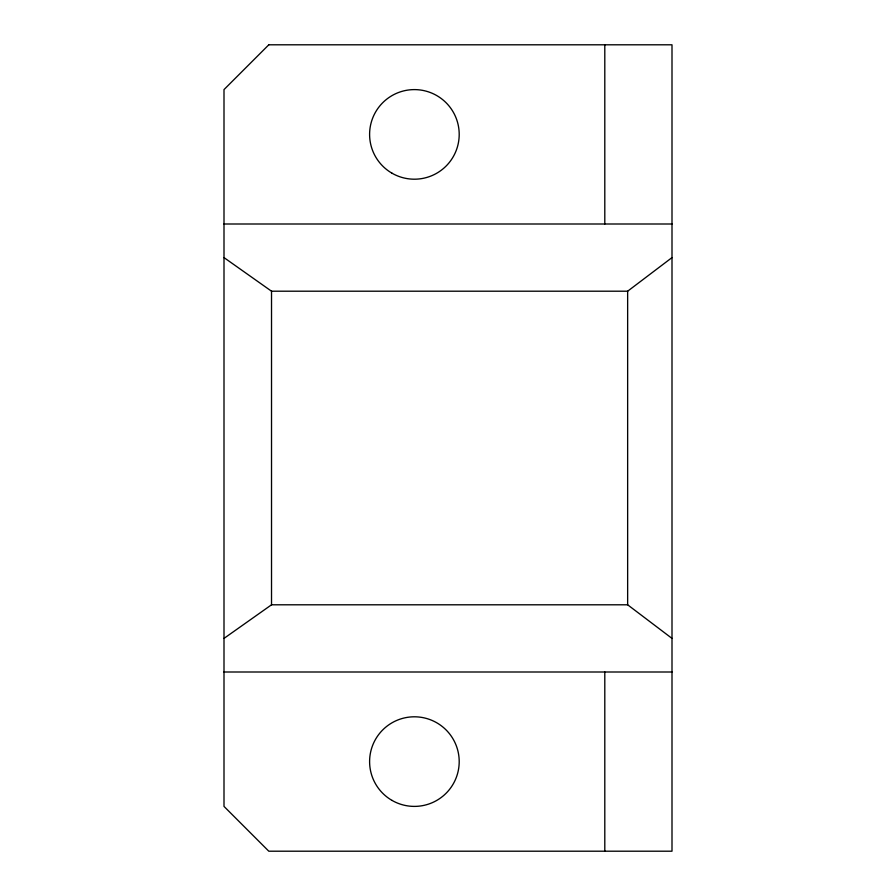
<?xml version="1.0" encoding="UTF-8"?>
<svg xmlns="http://www.w3.org/2000/svg" width="896" height="896" viewBox="0 0 896 896"><rect width="100%" height="100%" fill="white"/><g stroke="black" fill="none" stroke-linecap="round" stroke-linejoin="round"><path stroke-width="1.34" d="M224 257.6L271.522 291.2L627.648 291.2L672 257.6M224 638.4L271.522 604.8L627.648 604.8L672 638.4M224 224L672 224M224 672L672 672M627.648 291.2L627.648 604.8M604.8 44.8L604.8 224M604.8 672L604.8 851.2M271.522 291.2L271.522 604.8M268.8 44.8L224 89.6L224 806.4L268.8 851.2L672 851.2L672 44.8L268.8 44.8M392 800.397A44.8 44.8 0 0 0 459.2 761.6A44.8 44.8 0 0 0 392 722.803A44.8 44.8 0 0 0 392 800.397M392 173.197A44.8 44.8 0 0 0 459.2 134.4A44.8 44.8 0 0 0 392 95.603A44.8 44.8 0 0 0 392 173.197"/></g></svg>
